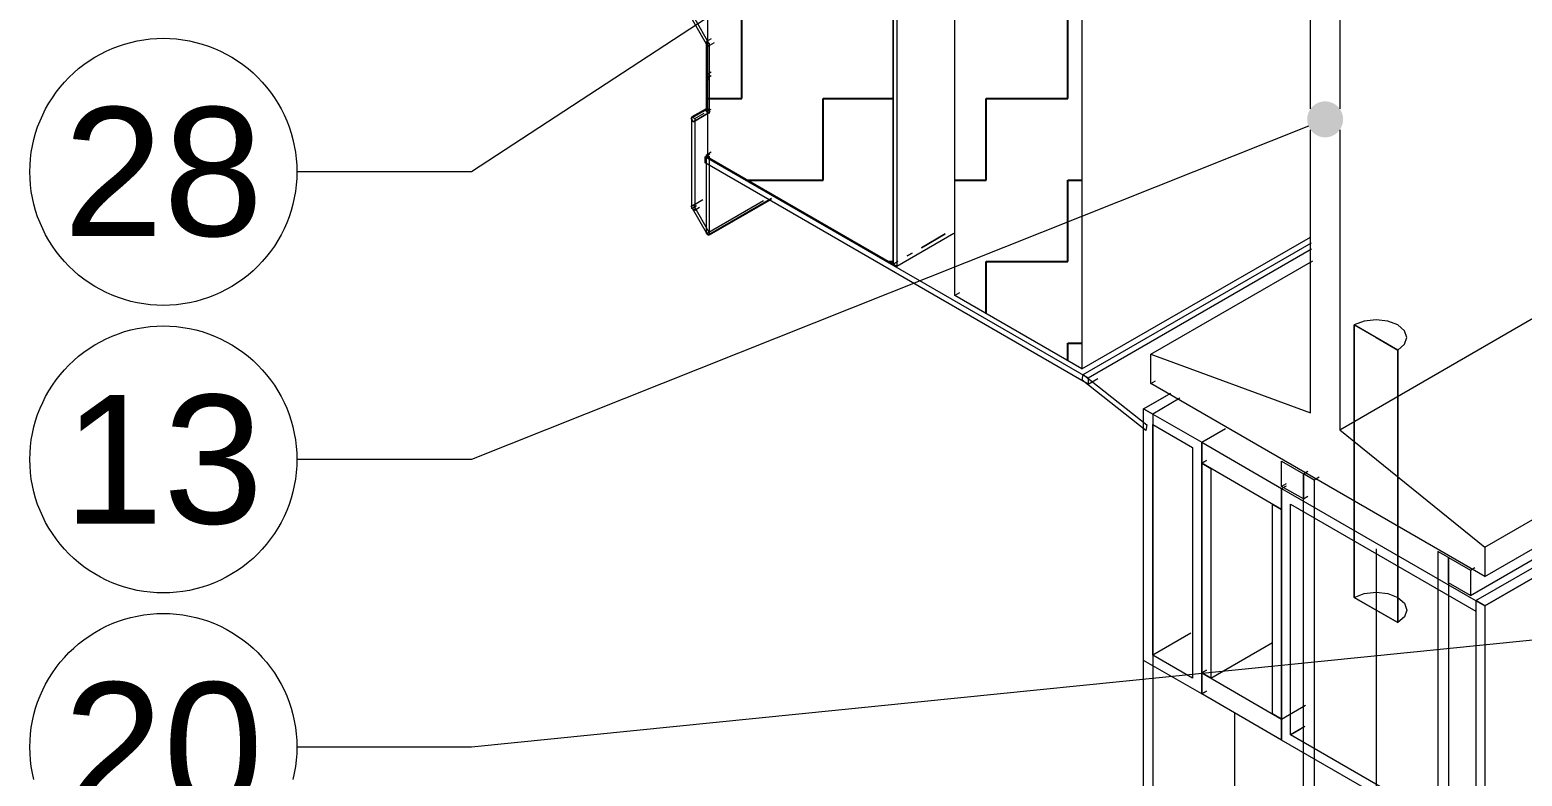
# Model space of a CAD drawing. Header units: millimetres. Extents: x 0 to 5940, y 0 to 8400.
# Drawn here: x 1152 to 1733, y 3737 to 4027 of the extents above; entities that cross this region are included whole.
import ezdxf

# ---------------------------------------------------------------- set-up
doc = ezdxf.new("R2010")
doc.units = ezdxf.units.MM
doc.header["$LTSCALE"] = 20
for name, color, linetype in [('2-DETALLES-ARISTAS', 7, 'Continuous'), ('2-DETALLES-RAYADOS', 8, 'Continuous'), ('3-TEXTOS', 7, 'Continuous')]:
    doc.layers.add(name, color=color, linetype=linetype)
doc.styles.add('ARIAL', font='arial.ttf')

msp = doc.modelspace()

# ---------------------------------------------------------------- hatches: boundary and pattern name
at = {"layer": '2-DETALLES-RAYADOS'}
h = msp.add_hatch(dxfattribs=at)
h.set_pattern_fill('ZIGZAG', scale=5)
h.paths.add_polyline_path([(1415.83, 4435.79), (1415.59, 4435.65), (1415.59, 4390.14), (1415.83, 4389.74), (1416.16, 4389.55), (1416.16, 4389.16), (1416.39, 4388.76), (1416.39, 4388.76), (1416.16, 4388.62), (1416.16, 4376.48), (1416.16, 4375.18), (1416.16, 4375.18), (1416.16, 4375.18), (1416.16, 4363.03), (1416.39, 4362.63), (1416.16, 4362.49), (1416.16, 4362.11), (1416.16, 4362.11), (1416.16, 4362.11), (1416.16, 4362.11), (1415.83, 4362.3), (1415.59, 4362.17), (1415.59, 4316.66), (1415.83, 4316.25), (1416.16, 4316.06), (1416.16, 4315.68), (1416.39, 4315.27), (1416.16, 4315.14), (1416.16, 4303), (1416.16, 4301.69), (1416.16, 4301.69), (1416.16, 4301.69), (1416.16, 4288.63), (1416.16, 4288.63), (1416.16, 4288.63), (1416.16, 4288.63), (1415.59, 4288.95), (1415.59, 3977.7), (1415.59, 3977.7), (1415.59, 3977.7), (1415.59, 3977.7), (1487.72, 3936.06), (1487.72, 4478.01), (1416.16, 4512.08), (1416.16, 4510), (1416.39, 4509.6), (1416.16, 4509.46), (1416.16, 4509.08), (1416.16, 4509.08), (1416.16, 4509.08), (1416.16, 4509.08), (1415.83, 4509.27), (1415.59, 4509.14), (1415.59, 4463.63), (1415.83, 4463.22), (1416.16, 4463.03), (1416.16, 4462.65), (1416.39, 4462.24), (1416.39, 4462.24), (1416.16, 4462.11), (1416.16, 4449.97), (1416.16, 4448.66), (1416.16, 4448.66), (1416.16, 4448.66), (1416.16, 4436.52), (1416.39, 4436.11), (1416.16, 4435.98), (1416.16, 4435.6), (1416.16, 4435.6), (1416.16, 4435.6), (1416.16, 4435.6)])
h.paths.add_polyline_path([(1456.5, 4274.25), (1456.4, 4273.57), (1456.23, 4272.91), (1456, 4272.26), (1455.71, 4271.64), (1455.35, 4271.05), (1454.95, 4270.5), (1454.48, 4269.99), (1453.97, 4269.52), (1453.42, 4269.12), (1452.84, 4268.77), (1452.21, 4268.47), (1451.56, 4268.24), (1450.9, 4268.07), (1450.22, 4267.97), (1449.53, 4267.94), (1448.84, 4267.97), (1448.17, 4268.07), (1447.5, 4268.24), (1446.85, 4268.47), (1446.23, 4268.77), (1445.64, 4269.12), (1445.09, 4269.52), (1444.58, 4269.99), (1444.12, 4270.5), (1443.71, 4271.05), (1443.36, 4271.64), (1443.07, 4272.26), (1442.83, 4272.91), (1442.67, 4273.57), (1442.57, 4274.25), (1442.53, 4274.94), (1442.57, 4275.63), (1442.67, 4276.3), (1442.83, 4276.97), (1443.07, 4277.62), (1443.36, 4278.24), (1443.71, 4278.83), (1444.12, 4279.38), (1444.58, 4279.89), (1445.09, 4280.35), (1445.64, 4280.76), (1446.23, 4281.11), (1446.85, 4281.41), (1447.5, 4281.64), (1448.17, 4281.8), (1448.84, 4281.9), (1449.53, 4281.94), (1450.22, 4281.9), (1450.9, 4281.8), (1451.56, 4281.64), (1452.21, 4281.41), (1452.84, 4281.11), (1453.42, 4280.76), (1453.97, 4280.35), (1454.48, 4279.89), (1454.95, 4279.38), (1455.35, 4278.83), (1455.71, 4278.24), (1456, 4277.62), (1456.23, 4276.97), (1456.4, 4276.3), (1456.5, 4275.63), (1456.53, 4274.94)])
h = msp.add_hatch(dxfattribs=at)
h.set_pattern_fill('ZIGZAG', scale=5)
h.paths.add_polyline_path([(1511.76, 4289.44), (1511.76, 4287.16), (1511.76, 3923.82), (1561.26, 3895.24), (1561.26, 4260.87)])
h.paths.add_polyline_path([(1542.77, 4110.13), (1542.67, 4109.46), (1542.5, 4108.79), (1542.27, 4108.14), (1541.97, 4107.52), (1541.62, 4106.93), (1541.21, 4106.39), (1540.75, 4105.87), (1540.24, 4105.41), (1539.69, 4105), (1539.1, 4104.65), (1538.48, 4104.36), (1537.83, 4104.12), (1537.17, 4103.96), (1536.49, 4103.86), (1535.8, 4103.82), (1535.11, 4103.86), (1534.43, 4103.96), (1533.77, 4104.12), (1533.12, 4104.36), (1532.5, 4104.65), (1531.91, 4105), (1531.36, 4105.41), (1530.85, 4105.87), (1530.39, 4106.39), (1529.98, 4106.93), (1529.63, 4107.52), (1529.33, 4108.14), (1529.1, 4108.79), (1528.93, 4109.46), (1528.83, 4110.13), (1528.8, 4110.82), (1528.83, 4111.51), (1528.93, 4112.19), (1529.1, 4112.85), (1529.33, 4113.5), (1529.63, 4114.13), (1529.98, 4114.71), (1530.39, 4115.26), (1530.85, 4115.77), (1531.36, 4116.24), (1531.91, 4116.64), (1532.5, 4117), (1533.12, 4117.29), (1533.77, 4117.52), (1534.43, 4117.69), (1535.11, 4117.79), (1535.8, 4117.82), (1536.49, 4117.79), (1537.17, 4117.69), (1537.83, 4117.52), (1538.48, 4117.29), (1539.1, 4117), (1539.69, 4116.65), (1540.24, 4116.24), (1540.75, 4115.77), (1541.21, 4115.26), (1541.62, 4114.71), (1541.97, 4114.13), (1542.27, 4113.5), (1542.5, 4112.85), (1542.67, 4112.19), (1542.77, 4111.51), (1542.8, 4110.82)])
at = {"layer": '3-TEXTOS'}
h = msp.add_hatch(color=7, dxfattribs=at)
h.dxf.hatch_style = 1
h.paths.add_polyline_path([(1663.01, 3992.43), (1662.97, 3991.74), (1662.87, 3991.07), (1662.71, 3990.4), (1662.47, 3989.75), (1662.18, 3989.13), (1661.83, 3988.54), (1661.42, 3987.99), (1660.96, 3987.48), (1660.45, 3987.02), (1659.9, 3986.61), (1659.31, 3986.26), (1658.69, 3985.97), (1658.04, 3985.73), (1657.37, 3985.57), (1656.7, 3985.47), (1656.01, 3985.43), (1655.32, 3985.47), (1654.64, 3985.57), (1653.98, 3985.73), (1653.33, 3985.97), (1652.7, 3986.26), (1652.12, 3986.61), (1651.57, 3987.02), (1651.06, 3987.48), (1650.59, 3987.99), (1650.19, 3988.54), (1649.83, 3989.13), (1649.54, 3989.75), (1649.31, 3990.4), (1649.14, 3991.07), (1649.04, 3991.74), (1649.01, 3992.43), (1649.04, 3993.12), (1649.14, 3993.8), (1649.31, 3994.46), (1649.54, 3995.11), (1649.83, 3995.74), (1650.19, 3996.32), (1650.59, 3996.87), (1651.06, 3997.38), (1651.57, 3997.85), (1652.12, 3998.25), (1652.7, 3998.61), (1653.33, 3998.9), (1653.98, 3999.13), (1654.64, 3999.3), (1655.32, 3999.4), (1656.01, 3999.43), (1656.7, 3999.4), (1657.37, 3999.3), (1658.04, 3999.13), (1658.69, 3998.9), (1659.31, 3998.61), (1659.9, 3998.25), (1660.45, 3997.85), (1660.96, 3997.38), (1661.42, 3996.87), (1661.83, 3996.32), (1662.18, 3995.74), (1662.47, 3995.11), (1662.71, 3994.46), (1662.87, 3993.8), (1662.97, 3993.12)])

# ---------------------------------------------------------------- linework, layer by layer
at = {"layer": '2-DETALLES-ARISTAS', "color": 7, "lineweight": 18}
for p, q in [((1415.59, 3977.7), (1415.59, 4523.12)), ((1487.72, 4481.48), (1487.72, 3936.06)), ((1487.72, 3936.06), (1487.72, 4481.48)), ((1489.13, 4480.67), (1489.13, 3935.25)), ((1511.76, 3923.82), (1511.76, 4289.61)), ((1561.26, 4261.03), (1561.26, 3895.24)), ((1650.35, 3996.55), (1650.35, 4186.73)), ((1661.67, 4180.2), (1661.67, 3996.54)), ((1415.59, 4020.87), (1409.14, 4032.06)), ((1409.94, 4032.52), (1416.39, 4021.33)), ((1416.88, 4023.84), (1415.03, 4022.78)), ((1415.03, 4008.4), (1415.03, 4022.78)), ((1415.03, 4022.78), (1416.16, 4022.12)), ((1416.16, 4022.12), (1416.16, 4007.75)), ((1416.39, 4021.33), (1418.24, 4022.4)), ((1416.39, 4021.33), (1415.59, 4020.87)), ((1416.88, 4010.78), (1415.03, 4009.71)), ((1415.03, 3995.34), (1415.03, 4009.71)), ((1415.03, 4009.71), (1416.16, 4009.06)), ((1415.03, 4008.4), (1416.88, 4009.47)), ((1416.16, 4007.75), (1415.03, 4008.4)), ((1416.16, 4009.06), (1416.16, 3994.69)), ((1661.67, 3871.56), (1898.96, 4008.56)), ((1409.14, 3992.86), (1415.59, 3996.59)), ((1409.14, 3992.86), (1414.69, 3996.07)), ((1409.94, 3991.48), (1409.14, 3992.86)), ((1414.92, 3996.59), (1409.37, 3993.38)), ((1409.37, 3957.78), (1409.37, 3993.38)), ((1409.37, 3993.38), (1410.5, 3992.73)), ((1416.39, 3995.21), (1409.94, 3991.48)), ((1409.94, 3991.48), (1415.49, 3994.68)), ((1410.5, 3992.73), (1414.2, 3994.86)), ((1415.03, 3995.34), (1416.88, 3996.41)), ((1416.16, 3994.69), (1415.03, 3995.34)), ((1415.59, 3996.59), (1416.39, 3995.21)), ((1410.5, 3992.73), (1410.5, 3957.13)), ((1650.35, 3878.09), (1650.35, 3988.32)), ((1661.67, 3988.32), (1661.67, 3871.56)), ((1414.53, 3977.91), (1416.38, 3978.98)), ((1414.53, 3977.91), (1563.73, 3891.77)), ((1414.53, 3975.46), (1414.53, 3977.91)), ((1563.73, 3889.32), (1414.53, 3975.46)), ((1415.03, 3978.68), (1416.88, 3979.75)), ((1415.03, 3978.68), (1416.16, 3978.03)), ((1415.03, 3947.98), (1415.03, 3978.68)), ((1487.72, 3936.06), (1415.59, 3977.7)), ((1416.16, 3978.03), (1416.16, 3947.33)), ((1410.99, 3959.64), (1409.14, 3958.57)), ((1409.14, 3958.57), (1409.94, 3959.03)), ((1415.59, 3947.39), (1409.14, 3958.57)), ((1409.37, 3957.78), (1411.22, 3958.85)), ((1409.94, 3959.03), (1413.64, 3961.17)), ((1409.94, 3959.03), (1416.39, 3947.85)), ((1410.5, 3957.13), (1412.35, 3958.2)), ((1415.03, 3947.98), (1437.23, 3960.8)), ((1415.59, 3947.39), (1439.64, 3961.27)), ((1440.21, 3961.22), (1416.16, 3947.33)), ((1416.39, 3947.85), (1440.44, 3961.74)), ((1410.5, 3957.13), (1409.37, 3957.78)), ((1416.16, 3947.33), (1415.03, 3947.98)), ((1416.39, 3947.85), (1415.59, 3947.39)), ((1489.13, 3935.25), (1511.33, 3948.06)), ((1498.82, 3942.47), (1508.07, 3947.81)), ((1508.07, 3947.81), (1498.82, 3942.47)), ((1561.26, 3895.24), (1650.24, 3946.61)), ((1561.82, 3893.07), (1650.63, 3944.35)), ((1563.73, 3891.77), (1650.69, 3941.97)), ((1487.72, 3936.06), (1489.57, 3937.13)), ((1489.57, 3937.13), (1487.72, 3936.06)), ((1489.13, 3935.25), (1487.72, 3936.06)), ((1493.27, 3939.27), (1495.12, 3940.34)), ((1495.12, 3940.34), (1493.27, 3939.27)), ((1588.13, 3900.95), (1651.16, 3937.34)), ((1718.23, 3825.84), (1899.91, 3930.73)), ((1513.61, 3924.89), (1511.76, 3923.82)), ((1561.26, 3895.24), (1511.76, 3923.82)), ((1718.23, 3814.41), (1899.91, 3919.3)), ((1671.22, 3913.89), (1667.32, 3912.38)), ((1667.32, 3912.38), (1667.32, 3806.24)), ((1684.29, 3902.59), (1667.32, 3912.38)), ((1667.32, 3806.24), (1667.32, 3912.38)), ((1667.32, 3912.38), (1675.81, 3907.49)), ((1675.81, 3914.41), (1671.22, 3913.89)), ((1680.4, 3913.89), (1675.81, 3914.41)), ((1684.29, 3912.38), (1680.4, 3913.89)), ((1686.89, 3910.14), (1684.29, 3912.38)), ((1675.81, 3907.49), (1684.29, 3902.59)), ((1687.81, 3907.49), (1686.89, 3910.14)), ((1686.89, 3904.83), (1687.81, 3907.49)), ((1718.23, 3802.97), (1899.91, 3907.87)), ((1588.13, 3900.95), (1650.35, 3878.09)), ((1588.13, 3889.52), (1588.13, 3900.95)), ((1684.29, 3902.59), (1686.89, 3904.83)), ((1684.29, 3796.44), (1684.29, 3902.59)), ((1684.29, 3902.59), (1684.29, 3796.44)), ((1561.43, 3890.89), (1561.82, 3893.07)), ((1586.15, 3871.27), (1561.43, 3890.89)), ((1561.82, 3893.07), (1586.54, 3873.46)), ((1563.73, 3891.77), (1563.73, 3889.32)), ((1563.73, 3889.32), (1567.43, 3891.46)), ((1588.13, 3889.52), (1589.98, 3890.59)), ((1718.23, 3814.41), (1588.13, 3889.52)), ((1585.3, 3879.73), (1595.9, 3885.85)), ((1585.3, 3879.73), (1594.57, 3885.08)), ((1599.44, 3883.81), (1588.83, 3877.68)), ((1585.3, 3879.73), (1607.93, 3866.66)), ((1585.3, 3781.75), (1585.3, 3879.73)), ((1588.83, 3877.68), (1585.3, 3879.73)), ((1585.3, 3543.33), (1585.3, 3879.73)), ((1588.83, 3877.68), (1588.83, 3541.29)), ((1586.54, 3873.46), (1586.15, 3871.27)), ((1588.83, 3783.79), (1588.83, 3873.6)), ((1588.83, 3873.6), (1604.39, 3864.62)), ((1607.93, 3866.66), (1617.19, 3872.01)), ((1607.93, 3866.66), (1617.19, 3872.01)), ((1661.67, 3871.56), (1718.23, 3825.84)), ((1607.93, 3866.66), (1607.93, 3768.68)), ((1607.93, 3866.66), (1639.04, 3848.7)), ((1607.93, 3858.5), (1607.93, 3866.66)), ((1604.39, 3864.62), (1604.39, 3774.81)), ((1609.78, 3859.57), (1607.93, 3858.5)), ((1607.93, 3858.5), (1609.78, 3859.57)), ((1639.04, 3859.31), (1647.52, 3854.41)), ((1639.04, 3849.51), (1639.04, 3859.31)), ((1639.04, 3840.53), (1607.93, 3858.5)), ((1607.93, 3858.5), (1611.46, 3856.45)), ((1607.93, 3776.85), (1607.93, 3858.5)), ((1611.46, 3856.45), (1611.46, 3774.81)), ((1647.52, 3854.41), (1649.29, 3855.43)), ((1647.52, 3854.41), (1649.29, 3855.43)), ((1651.77, 3851.96), (1647.52, 3854.41)), ((1647.52, 3633.96), (1647.52, 3854.41)), ((1647.52, 3854.41), (1647.52, 3844.62)), ((1640.81, 3850.54), (1639.04, 3849.51)), ((1639.04, 3848.7), (1640.89, 3849.77)), ((1639.04, 3848.7), (1640.89, 3849.77)), ((1647.52, 3844.62), (1639.04, 3849.51)), ((1639.04, 3848.7), (1718.23, 3802.97)), ((1639.04, 3750.72), (1639.04, 3848.7)), ((1639.04, 3848.7), (1639.04, 3840.53)), ((1653.62, 3853.03), (1651.77, 3851.96)), ((1651.77, 3851.96), (1651.77, 3631.51)), ((1635.5, 3842.57), (1639.04, 3840.53)), ((1635.5, 3760.92), (1635.5, 3842.57)), ((1642.57, 3752.76), (1642.57, 3842.57)), ((1642.57, 3842.57), (1714.7, 3800.93)), ((1647.52, 3844.62), (1649.29, 3845.64)), ((1639.04, 3840.53), (1639.04, 3758.88)), ((1675.81, 3825.18), (1675.81, 3702.23)), ((1718.23, 3825.84), (1718.23, 3814.41)), ((1699.85, 3824.2), (1699.85, 3603.75)), ((1704.09, 3821.75), (1699.85, 3824.2)), ((1704.09, 3821.75), (1704.09, 3601.3)), ((1704.09, 3821.75), (1712.58, 3816.85)), ((1704.09, 3811.96), (1704.09, 3821.75)), ((1712.58, 3807.06), (1740.86, 3823.39)), ((1714.7, 3805.02), (1746.52, 3823.39)), ((1753.59, 3823.39), (1718.23, 3802.97)), ((1712.58, 3816.85), (1714.35, 3817.88)), ((1712.58, 3816.85), (1712.58, 3807.06)), ((1667.32, 3806.24), (1671.22, 3807.74)), ((1671.22, 3807.74), (1675.81, 3808.27)), ((1675.81, 3808.27), (1680.4, 3807.74)), ((1680.4, 3807.74), (1684.29, 3806.24)), ((1712.58, 3807.06), (1704.09, 3811.96)), ((1667.32, 3806.24), (1684.29, 3796.44)), ((1675.81, 3801.34), (1667.32, 3806.24)), ((1684.29, 3796.44), (1675.81, 3801.34)), ((1684.29, 3806.24), (1686.89, 3803.99)), ((1686.89, 3803.99), (1687.81, 3801.34)), ((1687.81, 3801.34), (1686.89, 3798.69)), ((1714.7, 3805.02), (1714.7, 3468.62)), ((1718.23, 3802.97), (1714.7, 3805.02)), ((1718.23, 3802.97), (1718.23, 3704.99)), ((1718.23, 3802.97), (1718.23, 3466.58)), ((1686.89, 3798.69), (1684.29, 3796.44)), ((1714.7, 3800.93), (1714.7, 3711.12)), ((1603.66, 3792.35), (1588.83, 3783.79)), ((1604.39, 3774.81), (1588.83, 3783.79)), ((1611.46, 3774.81), (1635.56, 3788.72)), ((1607.93, 3768.68), (1585.3, 3781.75)), ((1607.93, 3776.85), (1609.78, 3777.92)), ((1609.78, 3777.92), (1607.93, 3776.85)), ((1607.93, 3776.85), (1639.04, 3758.88)), ((1607.93, 3768.68), (1607.93, 3776.85)), ((1611.46, 3774.81), (1607.93, 3776.85)), ((1607.93, 3768.68), (1609.78, 3769.75)), ((1609.78, 3769.75), (1607.93, 3768.68)), ((1639.04, 3750.72), (1607.93, 3768.68)), ((1620.65, 3761.07), (1620.65, 3559.66)), ((1639.04, 3758.88), (1635.5, 3760.92)), ((1639.04, 3758.88), (1648.31, 3764.24)), ((1639.04, 3758.88), (1648.31, 3764.24)), ((1639.04, 3758.88), (1639.04, 3750.72)), ((1648.14, 3755.97), (1642.57, 3752.76)), ((1646.45, 3755), (1642.75, 3752.86)), ((1642.75, 3752.86), (1646.45, 3755)), ((1718.23, 3704.99), (1639.04, 3750.72)), ((1714.7, 3711.12), (1642.57, 3752.76))]:
    msp.add_line(p, q, dxfattribs=at)
at = {"layer": '3-TEXTOS', "color": 7, "lineweight": 15}
for points in [[(1529.94, 4106.99), (1323.53, 3972), (1255.53, 3972)], [(1649.51, 3989.84), (1323.53, 3860), (1255.53, 3860)], [(1781.98, 3794.14), (1323.53, 3748), (1255.53, 3748)]]:
    msp.add_lwpolyline(points, dxfattribs=at)
at = {"layer": '3-TEXTOS', "color": 7, "lineweight": 18}
for points in [[(1255.53, 3972), (1255.47, 3969.44), (1255.28, 3966.9), (1254.97, 3964.37), (1254.53, 3961.85), (1253.97, 3959.36), (1253.29, 3956.9), (1252.49, 3954.48), (1251.57, 3952.1), (1250.54, 3949.76), (1249.39, 3947.48), (1248.14, 3945.27), (1246.77, 3943.11), (1245.3, 3941.02), (1243.73, 3939.01), (1242.06, 3937.08), (1240.3, 3935.23), (1238.45, 3933.47), (1236.52, 3931.8), (1234.51, 3930.23), (1232.42, 3928.76), (1230.26, 3927.39), (1228.05, 3926.14), (1225.77, 3924.99), (1223.43, 3923.96), (1221.05, 3923.04), (1218.63, 3922.24), (1216.17, 3921.56), (1213.68, 3921), (1211.16, 3920.56), (1208.63, 3920.25), (1206.09, 3920.06), (1203.53, 3920), (1200.98, 3920.06), (1198.44, 3920.25), (1195.91, 3920.56), (1193.39, 3921), (1190.9, 3921.56), (1188.44, 3922.24), (1186.02, 3923.04), (1183.63, 3923.96), (1181.3, 3924.99), (1179.02, 3926.14), (1176.8, 3927.39), (1174.64, 3928.76), (1172.55, 3930.23), (1170.54, 3931.8), (1168.61, 3933.47), (1166.76, 3935.23), (1165, 3937.08), (1163.34, 3939.01), (1161.77, 3941.02), (1160.3, 3943.11), (1158.93, 3945.27), (1157.67, 3947.49), (1156.53, 3949.76), (1155.49, 3952.1), (1154.57, 3954.48), (1153.77, 3956.9), (1153.09, 3959.36), (1152.53, 3961.85), (1152.1, 3964.37), (1151.78, 3966.9), (1151.6, 3969.44), (1151.53, 3972), (1151.6, 3974.55), (1151.78, 3977.09), (1152.1, 3979.62), (1152.53, 3982.14), (1153.09, 3984.64), (1153.77, 3987.09), (1154.57, 3989.51), (1155.49, 3991.9), (1156.53, 3994.23), (1157.67, 3996.51), (1158.93, 3998.73), (1160.3, 4000.89), (1161.77, 4002.98), (1163.34, 4004.99), (1165, 4006.92), (1166.76, 4008.77), (1168.61, 4010.53), (1170.54, 4012.19), (1172.55, 4013.76), (1174.64, 4015.23), (1176.8, 4016.6), (1179.02, 4017.86), (1181.3, 4019), (1183.63, 4020.04), (1186.02, 4020.96), (1188.44, 4021.76), (1190.9, 4022.44), (1193.39, 4023), (1195.91, 4023.43), (1198.44, 4023.75), (1200.98, 4023.93), (1203.53, 4024), (1206.09, 4023.93), (1208.63, 4023.75), (1211.16, 4023.43), (1213.68, 4023), (1216.17, 4022.44), (1218.63, 4021.76), (1221.05, 4020.96), (1223.43, 4020.04), (1225.77, 4019), (1228.05, 4017.86), (1230.26, 4016.6), (1232.42, 4015.23), (1234.51, 4013.76), (1236.52, 4012.19), (1238.45, 4010.53), (1240.3, 4008.77), (1242.06, 4006.92), (1243.73, 4004.99), (1245.3, 4002.98), (1246.77, 4000.89), (1248.14, 3998.73), (1249.39, 3996.51), (1250.54, 3994.23), (1251.57, 3991.9), (1252.49, 3989.51), (1253.29, 3987.09), (1253.97, 3984.64), (1254.53, 3982.14), (1254.97, 3979.62), (1255.28, 3977.09), (1255.47, 3974.55), (1255.53, 3972)], [(1255.53, 3860), (1255.47, 3857.44), (1255.28, 3854.9), (1254.97, 3852.37), (1254.53, 3849.85), (1253.97, 3847.36), (1253.29, 3844.9), (1252.49, 3842.48), (1251.57, 3840.1), (1250.54, 3837.76), (1249.39, 3835.49), (1248.14, 3833.27), (1246.77, 3831.11), (1245.3, 3829.02), (1243.73, 3827.01), (1242.06, 3825.08), (1240.3, 3823.23), (1238.45, 3821.47), (1236.52, 3819.8), (1234.51, 3818.23), (1232.42, 3816.76), (1230.26, 3815.39), (1228.05, 3814.14), (1225.77, 3812.99), (1223.43, 3811.96), (1221.05, 3811.04), (1218.63, 3810.24), (1216.17, 3809.56), (1213.68, 3809), (1211.16, 3808.56), (1208.63, 3808.25), (1206.09, 3808.06), (1203.53, 3808), (1200.98, 3808.06), (1198.44, 3808.25), (1195.91, 3808.56), (1193.39, 3809), (1190.9, 3809.56), (1188.44, 3810.24), (1186.02, 3811.04), (1183.63, 3811.96), (1181.3, 3812.99), (1179.02, 3814.14), (1176.8, 3815.39), (1174.64, 3816.76), (1172.55, 3818.23), (1170.54, 3819.8), (1168.61, 3821.47), (1166.76, 3823.23), (1165, 3825.08), (1163.34, 3827.01), (1161.77, 3829.02), (1160.3, 3831.11), (1158.93, 3833.27), (1157.67, 3835.49), (1156.53, 3837.76), (1155.49, 3840.1), (1154.57, 3842.48), (1153.77, 3844.9), (1153.09, 3847.36), (1152.53, 3849.85), (1152.1, 3852.37), (1151.78, 3854.9), (1151.6, 3857.44), (1151.53, 3860), (1151.6, 3862.55), (1151.78, 3865.09), (1152.1, 3867.62), (1152.53, 3870.14), (1153.09, 3872.64), (1153.77, 3875.09), (1154.57, 3877.51), (1155.49, 3879.9), (1156.53, 3882.23), (1157.67, 3884.51), (1158.93, 3886.73), (1160.3, 3888.89), (1161.77, 3890.98), (1163.34, 3892.99), (1165, 3894.92), (1166.76, 3896.77), (1168.61, 3898.53), (1170.54, 3900.19), (1172.55, 3901.76), (1174.64, 3903.23), (1176.8, 3904.6), (1179.02, 3905.86), (1181.3, 3907), (1183.63, 3908.04), (1186.02, 3908.96), (1188.44, 3909.76), (1190.9, 3910.44), (1193.39, 3911), (1195.91, 3911.44), (1198.44, 3911.75), (1200.98, 3911.93), (1203.53, 3912), (1206.09, 3911.93), (1208.63, 3911.75), (1211.16, 3911.44), (1213.68, 3911), (1216.17, 3910.44), (1218.63, 3909.76), (1221.05, 3908.96), (1223.43, 3908.04), (1225.77, 3907), (1228.05, 3905.86), (1230.26, 3904.6), (1232.42, 3903.23), (1234.51, 3901.76), (1236.52, 3900.19), (1238.45, 3898.53), (1240.3, 3896.77), (1242.06, 3894.92), (1243.73, 3892.99), (1245.3, 3890.98), (1246.77, 3888.89), (1248.14, 3886.73), (1249.39, 3884.51), (1250.54, 3882.23), (1251.57, 3879.9), (1252.49, 3877.51), (1253.29, 3875.09), (1253.97, 3872.64), (1254.53, 3870.14), (1254.97, 3867.62), (1255.28, 3865.09), (1255.47, 3862.55), (1255.53, 3860)], [(1153.09, 3735.36), (1152.53, 3737.85), (1152.1, 3740.37), (1151.78, 3742.9), (1151.6, 3745.44), (1151.53, 3748), (1151.6, 3750.55), (1151.78, 3753.1), (1152.1, 3755.63), (1152.53, 3758.14), (1153.09, 3760.64), (1153.77, 3763.09), (1154.57, 3765.51), (1155.49, 3767.9), (1156.53, 3770.23), (1157.67, 3772.51), (1158.93, 3774.73), (1160.3, 3776.89), (1161.77, 3778.98), (1163.34, 3780.99), (1165, 3782.92), (1166.76, 3784.77), (1168.61, 3786.53), (1170.54, 3788.19), (1172.55, 3789.76), (1174.64, 3791.23), (1176.8, 3792.6), (1179.02, 3793.86), (1181.3, 3795), (1183.63, 3796.04), (1186.02, 3796.96), (1188.44, 3797.76), (1190.9, 3798.44), (1193.39, 3799), (1195.91, 3799.44), (1198.44, 3799.75), (1200.98, 3799.94), (1203.53, 3800), (1206.09, 3799.94), (1208.63, 3799.75), (1211.16, 3799.44), (1213.68, 3799), (1216.17, 3798.44), (1218.63, 3797.76), (1221.05, 3796.96), (1223.43, 3796.04), (1225.77, 3795), (1228.05, 3793.86), (1230.26, 3792.6), (1232.42, 3791.23), (1234.51, 3789.76), (1236.52, 3788.19), (1238.45, 3786.53), (1240.3, 3784.77), (1242.06, 3782.92), (1243.73, 3780.99), (1245.3, 3778.98), (1246.77, 3776.89), (1248.14, 3774.73), (1249.39, 3772.51), (1250.54, 3770.23), (1251.57, 3767.9), (1252.49, 3765.51), (1253.29, 3763.09), (1253.97, 3760.64), (1254.53, 3758.14), (1254.97, 3755.63), (1255.28, 3753.1), (1255.47, 3750.55), (1255.53, 3748)], [(1255.53, 3748), (1255.47, 3745.44), (1255.28, 3742.9), (1254.97, 3740.37), (1254.53, 3737.85), (1253.97, 3735.36)]]:
    msp.add_lwpolyline(points, dxfattribs=at)

# ---------------------------------------------------------------- texts
at = {"layer": '3-TEXTOS', "color": 7, "style": 'ARIAL'}
for s, p in [('28', (1164.59, 3947.06)), ('13', (1164.59, 3835.03)), ('20', (1164.59, 3723.08))]:
    msp.add_text(s, height=50.088, dxfattribs=at).set_placement(p)

doc.saveas('drawing.dxf')
